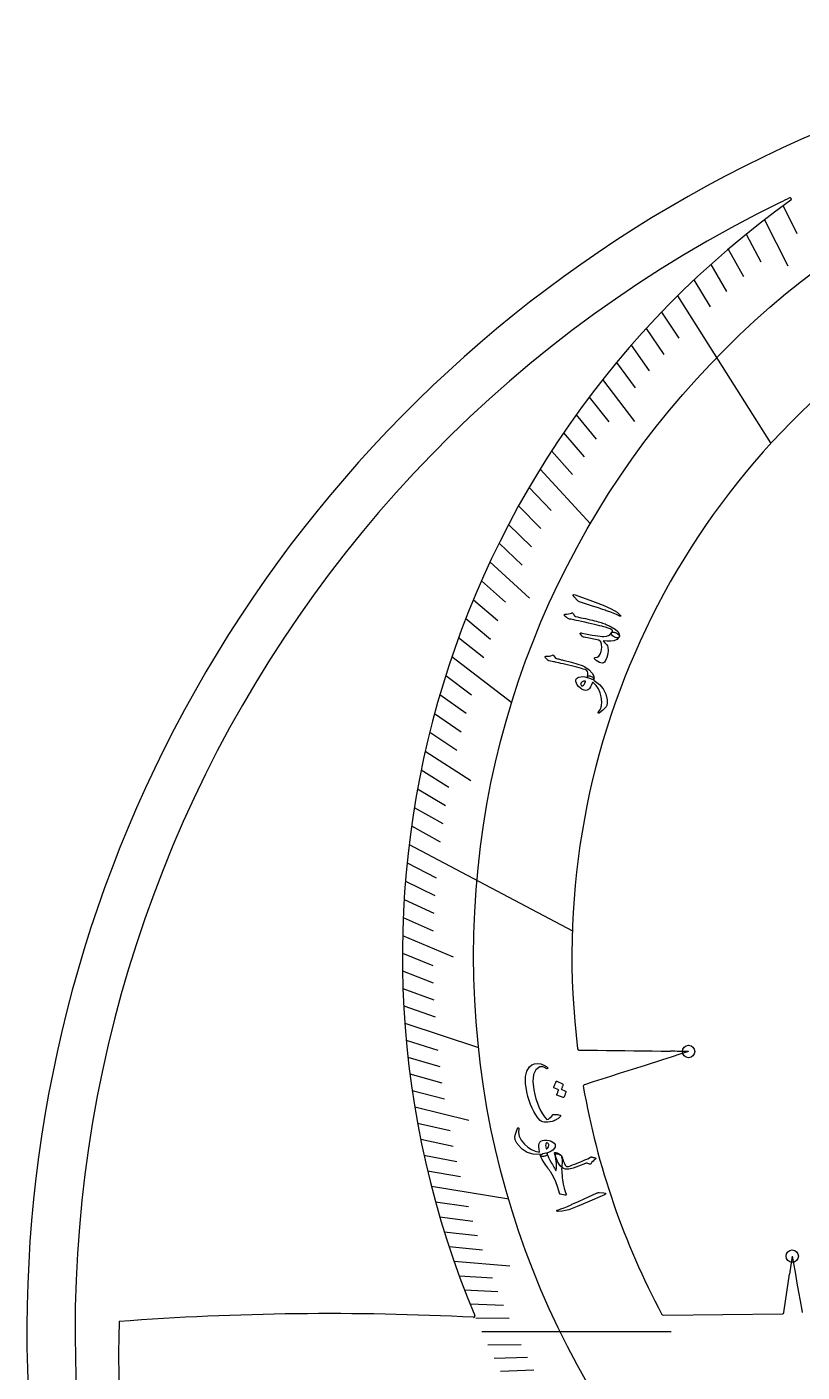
# Model space of a CAD drawing. Header units: millimetres. Extents: x -252 to 252, y -252 to 252.
# Drawn here: x -252.2 to -102.3, y -7.9 to 252.2 of the extents above; entities that cross this region are included whole.
import ezdxf

# ---------------------------------------------------------------- set-up
doc = ezdxf.new("R2010")
doc.units = ezdxf.units.MM
for name, color, linetype in [('CUT_INNER', 6, 'Continuous'), ('CUT_OUTER', 1, 'Continuous'), ('ENGRAVE', 7, 'Continuous'), ('ENGRAVE_FINE', 8, 'Continuous'), ('TEXT', 5, 'Continuous')]:
    doc.layers.add(name, color=color, linetype=linetype)

msp = doc.modelspace()

# ---------------------------------------------------------------- linework, layer by layer
at = {"layer": 'CUT_INNER'}
for points in [[(-145.45, 54.41), (-145.39, 54.41), (-141.86, 54.36), (-140.1, 54.34), (-138.34, 54.31), (-136.58, 54.29), (-134.82, 54.26), (-133.05, 54.24), (-131.29, 54.22), (-129.53, 54.19), (-127.77, 54.17)], [(-124.25, 54.12), (-124.25, 54.12), (-125.92, 53.58), (-127.6, 53.05), (-129.28, 52.51), (-132.64, 51.44), (-134.32, 50.91), (-136, 50.37), (-137.68, 49.84), (-139.35, 49.3), (-141.03, 48.77), (-142.71, 48.24), (-144.39, 47.7), (-144.45, 47.68)], [(-104.19, 14.56), (-104.19, 14.56), (-103.88, 12.83), (-103.58, 11.09), (-103.28, 9.36), (-102.98, 7.62), (-102.67, 5.89), (-102.37, 4.15), (-102.29, 3.69)], [(-105.83, 3.65), (-105.76, 4.11), (-105.5, 5.85), (-105.24, 7.59), (-104.97, 9.34), (-104.71, 11.08)], [(-129.18, 3.16), (-106.07, 3.44)]]:
    msp.add_lwpolyline(points, dxfattribs=at)
for centre, radius, start, end in [((0, 72.61), 179.58, 125.5645, 202.7822), ((0, 72.61), 146.8, 351.9144, 187.0371), ((-34.09, 70.4), 164.64, 115.3969, 116.0993), ((-104.6, 218.9), 0.25, 305.6839, 115.4883), ((0, 0), 242.86, 116.0158, 271.4064), ((-145.45, 54.66), 0.25, 187.207, 269.2076), ((-315.38, -13574.45), 13629.91, 89.196509, 89.211317), ((-144.37, 47.44), 0.25, 107.6674, 190.0195), ((-0.02, 72.61), 146.77, 189.8883, 208.1796), ((13373.8, -2014.77), 13629.91, 171.437498, 171.452307), ((-193.66, -538.28), 541.73, 87.0528, 94.3066), ((-165.81, 2.98), 0.25, 270.6785, 22.6758), ((-129.18, 3.41), 0.25, 208.3008, 270.6785), ((-106.08, 3.69), 0.25, 270.6785, 351.4486), ((-87.25, -4.35), 147.22, 177.5615, 183.7954)]:
    msp.add_arc(centre, radius, start, end, dxfattribs=at)
at = {"layer": 'CUT_OUTER'}
msp.add_arc((0, 0), 252.2, 90.3517, 271.0549, dxfattribs=at)
at = {"layer": 'ENGRAVE'}
for points in [[(-126.38, 200.2), (-108.36, 171.65)], [(-152.96, 166.72), (-143.24, 156.13)], [(-170.01, 130.47), (-158.42, 121.58)], [(-178.29, 94.15), (-146.72, 77.47)], [(-179.12, 59.63), (-164.86, 54.88)], [(-173.97, 28.06), (-159.02, 25.65)], [(-164.25, 0), (-127.58, 0)]]:
    msp.add_lwpolyline(points, dxfattribs=at)
for centre, radius in [((0, 72.61), 165.82), ((-124.24, 54.12), 1.2), ((-104.19, 14.56), 1.2)]:
    msp.add_circle(centre, radius, dxfattribs=at)
at = {"layer": 'ENGRAVE_FINE'}
for points in [[(-105.94, 217.62), (-103.31, 212.23)], [(-109.57, 214.9), (-105.02, 205.98)], [(-113.11, 212.1), (-110.28, 206.8)], [(-116.56, 209.23), (-113.63, 203.97)], [(-119.93, 206.29), (-116.89, 201.07)], [(-123.2, 203.28), (-120.07, 198.11)], [(-129.47, 197.07), (-126.14, 192.01)], [(-132.46, 193.88), (-129.04, 188.87)], [(-135.36, 190.64), (-131.84, 185.68)], [(-138.16, 187.34), (-134.55, 182.44)], [(-140.87, 184), (-134.69, 175.93)], [(-143.48, 180.62), (-139.68, 175.84)], [(-145.99, 177.19), (-142.1, 172.48)], [(-148.41, 173.74), (-144.43, 169.08)], [(-150.73, 170.24), (-146.66, 165.65)], [(-155.08, 163.17), (-150.84, 158.71)], [(-157.12, 159.59), (-152.79, 155.2)], [(-159.05, 156), (-154.65, 151.68)], [(-160.9, 152.39), (-156.41, 148.13)], [(-162.65, 148.76), (-155.02, 141.78)], [(-164.3, 145.11), (-159.65, 141.01)], [(-165.86, 141.46), (-161.14, 137.43)], [(-167.34, 137.8), (-162.53, 133.85)], [(-168.72, 134.14), (-163.84, 130.26)], [(-171.21, 126.81), (-166.19, 123.09)], [(-172.33, 123.14), (-167.24, 119.5)], [(-173.36, 119.48), (-168.2, 115.92)], [(-174.31, 115.83), (-169.08, 112.35)], [(-175.17, 112.18), (-166.33, 106.52)], [(-175.95, 108.55), (-170.59, 105.24)], [(-176.66, 104.92), (-171.23, 101.7)], [(-177.28, 101.32), (-171.79, 98.18)], [(-177.82, 97.72), (-172.28, 94.68)], [(-178.68, 90.59), (-173.03, 87.72)], [(-179, 87.05), (-173.29, 84.27)], [(-179.25, 83.53), (-173.49, 80.85)], [(-179.43, 80.04), (-173.62, 77.45)], [(-179.54, 76.57), (-169.75, 72.4)], [(-179.58, 73.13), (-173.67, 70.72)], [(-179.56, 69.71), (-173.61, 67.4)], [(-179.48, 66.32), (-173.48, 64.1)], [(-179.33, 62.96), (-173.28, 60.84)], [(-178.85, 56.32), (-172.73, 54.4)], [(-178.52, 53.05), (-172.36, 51.22)], [(-178.13, 49.81), (-171.94, 48.08)], [(-177.69, 46.6), (-171.47, 44.97)], [(-177.2, 43.43), (-166.75, 40.87)], [(-176.65, 40.28), (-170.37, 38.85)], [(-176.05, 37.17), (-169.75, 35.84)], [(-175.41, 34.1), (-169.08, 32.87)], [(-174.71, 31.06), (-168.36, 29.93)], [(-173.18, 25.09), (-166.79, 24.16)], [(-172.35, 22.15), (-165.94, 21.33)], [(-171.48, 19.26), (-165.05, 18.54)], [(-170.56, 16.4), (-164.12, 15.78)], [(-169.6, 13.57), (-158.83, 12.71)], [(-168.61, 10.78), (-162.15, 10.37)], [(-167.57, 8.03), (-161.11, 7.72)], [(-166.5, 5.32), (-160.03, 5.11)], [(-165.39, 2.64), (-158.92, 2.54)], [(-163.07, -2.6), (-156.6, -2.5)], [(-161.87, -5.17), (-155.4, -4.96)], [(-160.63, -7.7), (-154.16, -7.39)]]:
    msp.add_lwpolyline(points, dxfattribs=at)
at = {"layer": 'TEXT'}
for points in [[(-146.35, 142.04), (-146.53, 142.28), (-146.57, 142.43), (-146.46, 142.47), (-146.2, 142.42), (-142.85, 141.19), (-140.79, 140.43), (-139.2, 139.71), (-138.07, 139.05), (-137.41, 138.44), (-137.36, 138.37), (-137.35, 138.31), (-137.36, 138.28), (-137.39, 138.26), (-137.44, 138.26), (-137.5, 138.26), (-137.57, 138.28), (-137.64, 138.32), (-138.21, 138.59), (-138.82, 138.85), (-139.48, 139.1), (-140.19, 139.34), (-140.38, 139.41), (-140.87, 139.58), (-141.69, 139.86), (-142.82, 140.24), (-145.33, 141.07), (-145.46, 141.12), (-145.58, 141.18), (-145.67, 141.26), (-145.75, 141.33)], [(-148.19, 138.34), (-148.25, 138.39), (-148.28, 138.45), (-148.29, 138.5), (-148.27, 138.56), (-148.24, 138.6), (-148.2, 138.63), (-148.15, 138.65), (-148.08, 138.66), (-147.76, 138.66), (-147.46, 138.7), (-147.17, 138.78), (-146.91, 138.89), (-146.81, 138.92), (-146.71, 138.91), (-146.62, 138.86), (-146.54, 138.76), (-146.5, 138.7), (-146.47, 138.64), (-146.43, 138.58), (-146.4, 138.52), (-146.36, 138.46), (-146.32, 138.4), (-146.29, 138.34), (-146.25, 138.28), (-146.12, 138.23), (-145.73, 138.13), (-145.09, 137.99), (-144.19, 137.8), (-143.7, 137.69), (-143.24, 137.59), (-142.8, 137.49), (-142.41, 137.39), (-142.04, 137.3), (-141.7, 137.21), (-141.4, 137.12), (-141.14, 137.04), (-140.89, 136.95), (-140.64, 136.86), (-140.4, 136.77), (-140.16, 136.67), (-139.92, 136.56), (-139.68, 136.45), (-139.44, 136.34), (-139.2, 136.22), (-138.42, 135.75), (-137.91, 135.3), (-137.64, 134.86), (-137.63, 134.43), (-137.71, 134.25), (-137.82, 134.13), (-137.98, 134.08), (-138.17, 134.08), (-138.38, 134.13), (-138.58, 134.21), (-138.76, 134.33), (-138.93, 134.48), (-139.08, 134.64), (-139.16, 134.79), (-139.18, 134.93), (-139.14, 135.04), (-139.1, 135.13), (-139.06, 135.2), (-139.02, 135.27), (-138.99, 135.33), (-138.96, 135.38), (-138.95, 135.42), (-138.94, 135.46), (-138.94, 135.5), (-139.11, 135.65), (-139.4, 135.8), (-139.81, 135.96), (-140.34, 136.13), (-140.66, 136.22), (-141.03, 136.32), (-141.45, 136.43), (-141.91, 136.54), (-142.43, 136.66), (-143, 136.8), (-143.62, 136.94), (-144.28, 137.09), (-144.94, 137.24), (-145.51, 137.36), (-146.01, 137.47), (-146.43, 137.56), (-146.77, 137.62), (-147.03, 137.68), (-147.21, 137.71), (-147.3, 137.73), (-147.43, 137.76), (-147.55, 137.82), (-147.68, 137.9), (-147.8, 138), (-147.86, 138.06), (-147.92, 138.11), (-147.97, 138.16), (-148.02, 138.2), (-148.07, 138.24), (-148.11, 138.28), (-148.16, 138.31), (-148.19, 138.34)], [(-137.63, 134.41), (-137.76, 134.16), (-137.91, 133.95), (-138.07, 133.79), (-138.25, 133.68), (-138.72, 133.53), (-139.29, 133.45), (-139.98, 133.44), (-140.79, 133.5), (-140.42, 133.14), (-140.14, 132.81), (-139.95, 132.54), (-139.85, 132.3), (-139.79, 131.67), (-139.86, 131.01), (-140.05, 130.3), (-140.38, 129.56), (-140.51, 129.37), (-140.7, 129.26), (-140.92, 129.21), (-141.19, 129.25), (-141.49, 129.35), (-141.78, 129.5), (-142.09, 129.7), (-142.39, 129.96), (-142.43, 130), (-142.45, 130.05), (-142.46, 130.1), (-142.46, 130.14), (-142.44, 130.2), (-142.4, 130.24), (-142.35, 130.26), (-142.29, 130.26), (-141.9, 130.34), (-141.59, 130.57), (-141.34, 130.94), (-141.15, 131.45), (-141.02, 132.22), (-141.05, 132.84), (-141.24, 133.32), (-141.6, 133.64), (-144.45, 134.21), (-144.57, 134.25), (-144.68, 134.29), (-144.77, 134.35), (-144.84, 134.41), (-145.14, 134.81), (-145.18, 134.87), (-145.2, 134.92), (-145.21, 134.96), (-145.21, 134.99), (-145.17, 135.02), (-145.11, 135.03), (-145.02, 135.03), (-144.91, 135.01), (-144.19, 134.86), (-143.52, 134.72), (-142.9, 134.61), (-142.33, 134.52), (-141.82, 134.45), (-141.36, 134.4), (-140.96, 134.36), (-140.61, 134.35), (-140.13, 134.39), (-139.73, 134.52), (-139.4, 134.74), (-139.14, 135.06), (-139.06, 135.14), (-138.94, 135.19), (-138.79, 135.19), (-138.61, 135.16), (-138.52, 135.14), (-138.43, 135.1), (-138.34, 135.07), (-138.25, 135.03), (-138.16, 134.99), (-138.07, 134.94), (-137.99, 134.88), (-137.91, 134.81), (-137.76, 134.69), (-137.67, 134.58), (-137.62, 134.48), (-137.63, 134.41)], [(-151.42, 129.74), (-151.61, 129.92), (-151.75, 130.06), (-151.86, 130.16), (-151.93, 130.23), (-151.98, 130.27), (-152, 130.32), (-152.01, 130.37), (-152, 130.42), (-151.97, 130.47), (-151.93, 130.5), (-151.88, 130.52), (-151.81, 130.52), (-151.47, 130.53), (-151.16, 130.57), (-150.86, 130.64), (-150.58, 130.75), (-150.5, 130.78), (-150.42, 130.76), (-150.35, 130.71), (-150.28, 130.62), (-149.98, 130.15), (-149.78, 130.09), (-149.59, 130.04), (-149.4, 130), (-149.21, 129.95), (-149.03, 129.9), (-148.85, 129.86), (-148.68, 129.81), (-148.5, 129.77), (-146.91, 129.38), (-145.68, 129.03), (-144.8, 128.74), (-144.29, 128.51), (-143.44, 127.89), (-142.86, 127.29), (-142.56, 126.71), (-142.54, 126.15), (-142.54, 126.13), (-142.55, 126.12), (-142.55, 126.11), (-142.56, 126.09), (-142.66, 126.04), (-142.86, 126.06), (-143.14, 126.14), (-143.51, 126.28), (-143.64, 126.35), (-143.73, 126.42), (-143.77, 126.51), (-143.76, 126.61), (-143.7, 126.97), (-143.72, 127.3), (-143.81, 127.6), (-143.98, 127.86), (-144.27, 127.96), (-144.6, 128.06), (-144.97, 128.17), (-145.39, 128.28), (-145.85, 128.4), (-146.34, 128.53), (-146.88, 128.66), (-147.45, 128.8), (-148.01, 128.93), (-148.51, 129.05), (-148.96, 129.16), (-149.36, 129.25), (-149.69, 129.33), (-149.97, 129.39), (-150.19, 129.44), (-150.35, 129.48), (-151.18, 129.63), (-151.26, 129.66), (-151.33, 129.69), (-151.38, 129.71), (-151.42, 129.74)], [(-142.49, 125.82), (-141.48, 125.09), (-140.74, 124.23), (-140.24, 123.23), (-140, 122.09), (-139.99, 121.94), (-139.98, 121.79), (-139.98, 121.65), (-139.98, 121.51), (-139.99, 121.37), (-140, 121.24), (-140.03, 121.12), (-140.06, 121), (-140.19, 120.74), (-140.48, 120.41), (-140.9, 120.04), (-141.47, 119.6), (-141.54, 119.56), (-141.6, 119.54), (-141.66, 119.54), (-141.7, 119.58), (-141.73, 119.62), (-141.73, 119.67), (-141.71, 119.72), (-141.67, 119.77), (-141.28, 120.29), (-141.05, 120.95), (-141, 121.74), (-141.12, 122.68), (-141.34, 123.49), (-141.68, 124.22), (-142.14, 124.88), (-142.72, 125.45), (-142.74, 125.46), (-142.77, 125.46), (-142.78, 125.45), (-142.8, 125.44), (-143, 124.99), (-143.2, 124.61), (-143.4, 124.32), (-143.6, 124.1), (-143.84, 123.96), (-144.12, 123.92), (-144.43, 123.98), (-144.79, 124.13), (-144.83, 124.16), (-144.88, 124.18), (-144.93, 124.21), (-144.97, 124.24), (-145.02, 124.28), (-145.07, 124.31), (-145.12, 124.35), (-145.17, 124.39), (-145.51, 124.69), (-145.76, 125), (-145.94, 125.32), (-146.03, 125.65), (-146.04, 125.96), (-145.94, 126.21), (-145.75, 126.39), (-145.47, 126.52), (-145.1, 126.58), (-144.71, 126.59), (-144.29, 126.53), (-143.83, 126.42), (-143.82, 126.44), (-143.81, 126.47), (-143.81, 126.5), (-143.8, 126.52), (-143.79, 126.55), (-143.79, 126.57), (-143.78, 126.6), (-143.77, 126.62), (-143.71, 126.71), (-143.63, 126.76), (-143.51, 126.77), (-143.36, 126.75), (-143.21, 126.7), (-143.06, 126.64), (-142.91, 126.57), (-142.77, 126.48), (-142.65, 126.38), (-142.57, 126.3), (-142.53, 126.22), (-142.53, 126.16), (-142.63, 125.91), (-142.6, 125.89), (-142.57, 125.88), (-142.53, 125.85), (-142.49, 125.82)], [(-144.25, 125.74), (-144.55, 125.69), (-144.79, 125.6), (-144.95, 125.47), (-145.05, 125.3), (-145.06, 125.18), (-145.05, 125.06), (-145.02, 124.95), (-144.96, 124.85), (-144.93, 124.81), (-144.88, 124.79), (-144.83, 124.79), (-144.76, 124.81), (-144.59, 124.91), (-144.43, 125.08), (-144.29, 125.32), (-144.16, 125.65), (-144.16, 125.69), (-144.17, 125.71), (-144.2, 125.73), (-144.25, 125.74)], [(-149.06, 41.55), (-149.16, 41.43), (-149.27, 41.32), (-149.4, 41.21), (-149.54, 41.11), (-149.7, 41.01), (-149.86, 40.92), (-150.04, 40.83), (-150.24, 40.75), (-150.63, 40.61), (-151.03, 40.52), (-151.43, 40.46), (-151.83, 40.44), (-152.2, 40.47), (-152.51, 40.53), (-152.76, 40.65), (-152.95, 40.8), (-153.38, 41.33), (-153.78, 41.9), (-154.16, 42.52), (-154.5, 43.19), (-154.82, 43.9), (-155.1, 44.65), (-155.34, 45.45), (-155.55, 46.3), (-155.8, 47.91), (-155.78, 49.26), (-155.5, 50.35), (-154.98, 51.18), (-154.53, 51.55), (-154.01, 51.76), (-153.44, 51.82), (-152.81, 51.71), (-152.67, 51.67), (-152.53, 51.62), (-152.38, 51.55), (-152.23, 51.48), (-152.07, 51.4), (-151.91, 51.31), (-151.75, 51.21), (-151.58, 51.1), (-151.53, 51.06), (-151.5, 51.02), (-151.48, 50.97), (-151.48, 50.93), (-151.49, 50.89), (-151.51, 50.86), (-151.54, 50.83), (-151.58, 50.81), (-151.62, 50.8), (-151.66, 50.79), (-151.71, 50.81), (-151.75, 50.83), (-151.91, 50.93), (-152.08, 51.02), (-152.25, 51.09), (-152.42, 51.15), (-152.59, 51.19), (-152.74, 51.2), (-152.89, 51.19), (-153.02, 51.14), (-153.77, 50.58), (-154.22, 49.65), (-154.36, 48.35), (-154.17, 46.69), (-153.98, 45.8), (-153.76, 44.95), (-153.49, 44.16), (-153.19, 43.41), (-152.86, 42.72), (-152.49, 42.08), (-152.08, 41.49), (-151.64, 40.95), (-151.36, 41.07), (-151.07, 41.27), (-150.75, 41.56), (-150.42, 41.92), (-150.38, 41.93), (-150.31, 41.94), (-150.21, 41.95), (-150.07, 41.96), (-150.06, 41.95), (-150.05, 41.95), (-150.04, 41.95), (-150.03, 41.95), (-149.84, 41.94), (-149.62, 41.92), (-149.38, 41.88), (-149.11, 41.82), (-149.03, 41.79), (-148.99, 41.73), (-149, 41.65), (-149.06, 41.55)], [(-148.03, 46.46), (-148.01, 46.44), (-148, 46.42), (-147.99, 46.39), (-147.99, 46.35), (-148.01, 46.2), (-148.05, 46.06), (-148.09, 45.92), (-148.13, 45.79), (-148.19, 45.65), (-148.25, 45.52), (-148.32, 45.39), (-148.39, 45.26), (-148.42, 45.23), (-148.45, 45.22), (-148.48, 45.21), (-148.52, 45.22), (-149.73, 45.69), (-149.74, 45.71), (-149.75, 45.74), (-149.74, 45.77), (-149.72, 45.82), (-149.7, 45.86), (-149.67, 45.92), (-149.64, 45.99), (-149.6, 46.09), (-149.55, 46.21), (-149.5, 46.36), (-149.43, 46.52), (-149.36, 46.71), (-150.3, 47.1), (-150.33, 47.12), (-150.34, 47.15), (-150.33, 47.19), (-150.31, 47.24), (-150.28, 47.29), (-150.25, 47.36), (-150.21, 47.45), (-150.15, 47.57), (-150.09, 47.72), (-150.02, 47.89), (-149.93, 48.1), (-149.84, 48.33), (-149.82, 48.36), (-149.8, 48.37), (-149.78, 48.37), (-149.75, 48.36), (-148.6, 47.85), (-148.58, 47.83), (-148.56, 47.81), (-148.55, 47.78), (-148.55, 47.74), (-148.57, 47.62), (-148.59, 47.5), (-148.63, 47.38), (-148.67, 47.26), (-148.71, 47.15), (-148.76, 47.04), (-148.82, 46.93), (-148.88, 46.82)], [(-153.08, 34.22), (-154.32, 34.27), (-155.43, 34.6), (-156.41, 35.22), (-157.25, 36.12), (-157.35, 36.26), (-157.44, 36.39), (-157.52, 36.52), (-157.59, 36.65), (-157.66, 36.78), (-157.71, 36.91), (-157.76, 37.04), (-157.8, 37.16), (-157.83, 37.49), (-157.77, 37.95), (-157.61, 38.53), (-157.35, 39.24), (-157.31, 39.32), (-157.26, 39.37), (-157.21, 39.39), (-157.16, 39.39), (-157.11, 39.36), (-157.09, 39.32), (-157.08, 39.26), (-157.09, 39.19), (-157.15, 38.49), (-156.99, 37.76), (-156.6, 37), (-155.99, 36.21), (-155.35, 35.61), (-154.65, 35.15), (-153.9, 34.84), (-153.1, 34.67), (-153.07, 34.68), (-153.06, 34.7), (-153.04, 34.71), (-153.04, 34.74), (-153.13, 35.24), (-153.18, 35.67), (-153.18, 36.04), (-153.13, 36.34), (-153, 36.59), (-152.79, 36.78), (-152.5, 36.91), (-152.11, 36.97), (-152.06, 36.97), (-152.01, 36.98), (-151.96, 36.98), (-151.9, 36.97), (-151.84, 36.97), (-151.78, 36.97), (-151.72, 36.96), (-151.65, 36.96), (-151.21, 36.89), (-150.82, 36.76), (-150.5, 36.59), (-150.24, 36.37), (-150.07, 36.12), (-150.01, 35.86), (-150.06, 35.6), (-150.23, 35.34), (-150.49, 35.08), (-150.81, 34.86), (-151.19, 34.66), (-151.63, 34.49), (-151.63, 34.47), (-151.62, 34.44), (-151.61, 34.41), (-151.6, 34.39), (-151.59, 34.37), (-151.58, 34.34), (-151.57, 34.31), (-151.57, 34.29), (-151.56, 34.18), (-151.6, 34.09), (-151.69, 34.02), (-151.82, 33.95), (-151.98, 33.89), (-152.13, 33.86), (-152.3, 33.84), (-152.47, 33.83), (-152.62, 33.84), (-152.74, 33.86), (-152.81, 33.91), (-152.85, 33.96), (-152.91, 34.23), (-152.94, 34.23), (-152.98, 34.23), (-153.02, 34.22), (-153.08, 34.22)], [(-151.67, 35.3), (-151.45, 35.51), (-151.3, 35.72), (-151.24, 35.92), (-151.26, 36.12), (-151.31, 36.23), (-151.39, 36.32), (-151.47, 36.39), (-151.57, 36.45), (-151.62, 36.47), (-151.67, 36.46), (-151.72, 36.43), (-151.77, 36.38), (-151.86, 36.2), (-151.89, 35.96), (-151.87, 35.68), (-151.8, 35.33), (-151.78, 35.3), (-151.75, 35.28), (-151.72, 35.28), (-151.67, 35.3)], [(-148.72, 32.53), (-148.76, 32.16), (-148.78, 31.78), (-148.79, 31.39), (-148.78, 30.99), (-148.76, 30.58), (-148.72, 30.16), (-148.67, 29.73), (-148.61, 29.29), (-148.47, 28.45), (-148.31, 27.72), (-148.13, 27.09), (-147.93, 26.57), (-147.91, 26.51), (-147.91, 26.46), (-147.93, 26.42), (-147.96, 26.38), (-148, 26.35), (-148.06, 26.33), (-148.11, 26.32), (-148.17, 26.33), (-149.04, 26.52), (-149.11, 26.54), (-149.16, 26.58), (-149.2, 26.64), (-149.22, 26.72), (-149.54, 27.84), (-149.93, 28.9), (-150.38, 29.88), (-150.9, 30.79), (-150.92, 30.84), (-150.98, 30.93), (-151.06, 31.05), (-151.17, 31.21), (-151.3, 31.4), (-151.46, 31.62), (-151.64, 31.88), (-151.84, 32.18), (-152.23, 32.76), (-152.53, 33.25), (-152.74, 33.66), (-152.85, 33.98), (-152.84, 34.07), (-152.77, 34.16), (-152.64, 34.27), (-152.44, 34.38), (-152.11, 34.5), (-151.86, 34.53), (-151.68, 34.45), (-151.58, 34.28), (-151.48, 34.01), (-151.31, 33.63), (-151.06, 33.14), (-150.74, 32.55), (-150.58, 32.25), (-150.43, 31.99), (-150.31, 31.77), (-150.2, 31.58), (-150.12, 31.44), (-150.05, 31.33), (-150.01, 31.26), (-149.99, 31.23), (-149.98, 31.21), (-149.97, 31.2), (-149.96, 31.2), (-149.96, 31.19), (-149.95, 31.18), (-149.95, 31.18), (-149.95, 31.17), (-149.94, 31.16), (-149.91, 31.13), (-149.88, 31.12), (-149.87, 31.13), (-149.86, 31.17), (-149.83, 31.35), (-149.8, 31.54), (-149.79, 31.73), (-149.78, 31.93), (-149.79, 32.14), (-149.8, 32.35), (-149.81, 32.58), (-149.83, 32.81), (-149.86, 33.03), (-149.89, 33.25), (-149.92, 33.47), (-149.96, 33.68), (-150, 33.89), (-150.05, 34.09), (-150.1, 34.28), (-150.16, 34.46), (-150.16, 34.51), (-150.15, 34.55), (-150.13, 34.57), (-150.08, 34.59), (-150, 34.58), (-149.92, 34.57), (-149.84, 34.56), (-149.76, 34.53), (-149.67, 34.51), (-149.59, 34.48), (-149.5, 34.45), (-149.41, 34.41), (-149.24, 34.33), (-149.09, 34.24), (-148.98, 34.14), (-148.91, 34.04), (-148.79, 33.75), (-148.72, 33.4), (-148.7, 33), (-148.72, 32.53)], [(-147.47, 31.91), (-147.07, 32.05), (-146.66, 32.2), (-146.23, 32.37), (-145.78, 32.54), (-145.3, 32.73), (-144.81, 32.94), (-144.29, 33.15), (-143.75, 33.38), (-143.22, 33.7), (-143.14, 33.72), (-143.07, 33.73), (-143, 33.73), (-142.92, 33.72), (-142.89, 33.71), (-142.84, 33.7), (-142.77, 33.68), (-142.7, 33.66), (-142.61, 33.64), (-142.51, 33.61), (-142.39, 33.58), (-142.26, 33.55), (-142.22, 33.53), (-142.18, 33.51), (-142.16, 33.49), (-142.14, 33.45), (-142.14, 33.42), (-142.15, 33.38), (-142.18, 33.35), (-142.23, 33.33), (-142.48, 33.16), (-142.71, 32.95), (-142.92, 32.72), (-143.11, 32.44), (-143.17, 32.37), (-143.23, 32.34), (-143.31, 32.33), (-143.39, 32.35), (-143.87, 32.52), (-143.93, 32.53), (-144, 32.53), (-144.08, 32.51), (-144.18, 32.48), (-145.5, 31.95), (-146.59, 31.58), (-147.43, 31.38), (-148.02, 31.35), (-148.57, 31.54), (-149.06, 32), (-149.51, 32.72), (-149.91, 33.72), (-149.98, 34.1), (-149.91, 34.32), (-149.69, 34.37), (-149.33, 34.26), (-149.28, 34.23), (-149.23, 34.21), (-149.18, 34.19), (-149.13, 34.16), (-149.08, 34.14), (-149.04, 34.12), (-148.99, 34.1), (-148.95, 34.08), (-148.87, 34.03), (-148.8, 33.96), (-148.74, 33.87), (-148.7, 33.76), (-148.56, 33.27), (-148.41, 32.84), (-148.25, 32.47), (-148.1, 32.17), (-147.98, 32), (-147.83, 31.91), (-147.66, 31.87), (-147.47, 31.91)], [(-140.65, 26.78), (-140.35, 26.73), (-140.23, 26.66), (-140.28, 26.56), (-140.51, 26.43), (-143.78, 25.01), (-145.79, 24.14), (-147.43, 23.54), (-148.71, 23.24), (-149.61, 23.22), (-149.7, 23.24), (-149.75, 23.27), (-149.76, 23.31), (-149.75, 23.35), (-149.71, 23.38), (-149.67, 23.42), (-149.61, 23.45), (-149.53, 23.48), (-148.93, 23.68), (-148.31, 23.91), (-147.66, 24.19), (-146.98, 24.5), (-146.8, 24.58), (-146.32, 24.8), (-145.54, 25.15), (-144.45, 25.64), (-142.05, 26.75), (-141.91, 26.8), (-141.79, 26.83), (-141.67, 26.85), (-141.56, 26.85)]]:
    msp.add_lwpolyline(points, close=True, dxfattribs=at)

doc.saveas('drawing.dxf')
